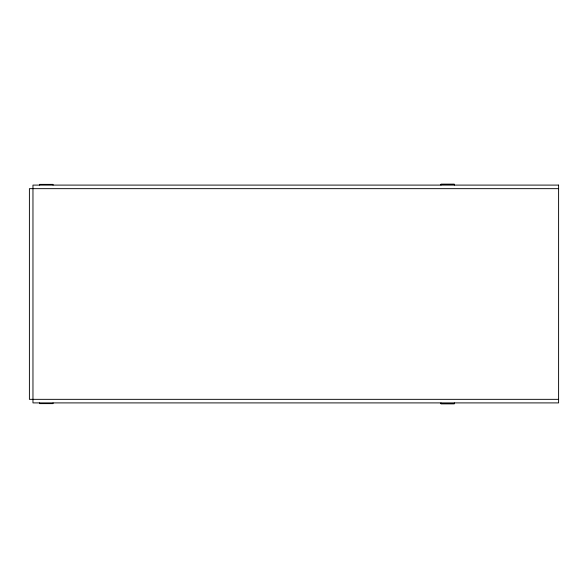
<?xml version="1.0" encoding="UTF-8"?>
<svg xmlns="http://www.w3.org/2000/svg" width="588" height="588" viewBox="0 0 588 588"><rect width="100%" height="100%" fill="white"/><g stroke="black" fill="none" stroke-linecap="round" stroke-linejoin="round"><path stroke-width="0.88" d="M440.949 184.375L454.333 184.375M558.6 188.66L29.4 188.66L29.4 399.34L558.6 399.34M440.949 403.625L454.333 403.625M454.333 185.095L454.333 184.198L440.949 184.198L440.949 185.095M454.333 402.905L454.333 403.802L440.949 403.802L440.949 402.905M53.038 185.095L53.038 184.375L39.661 184.375L39.661 185.095M53.038 402.905L53.038 403.625L39.661 403.625L39.661 402.905M558.6 185.095L32.965 185.095L32.965 402.905L558.6 402.905L558.6 185.095"/></g></svg>
